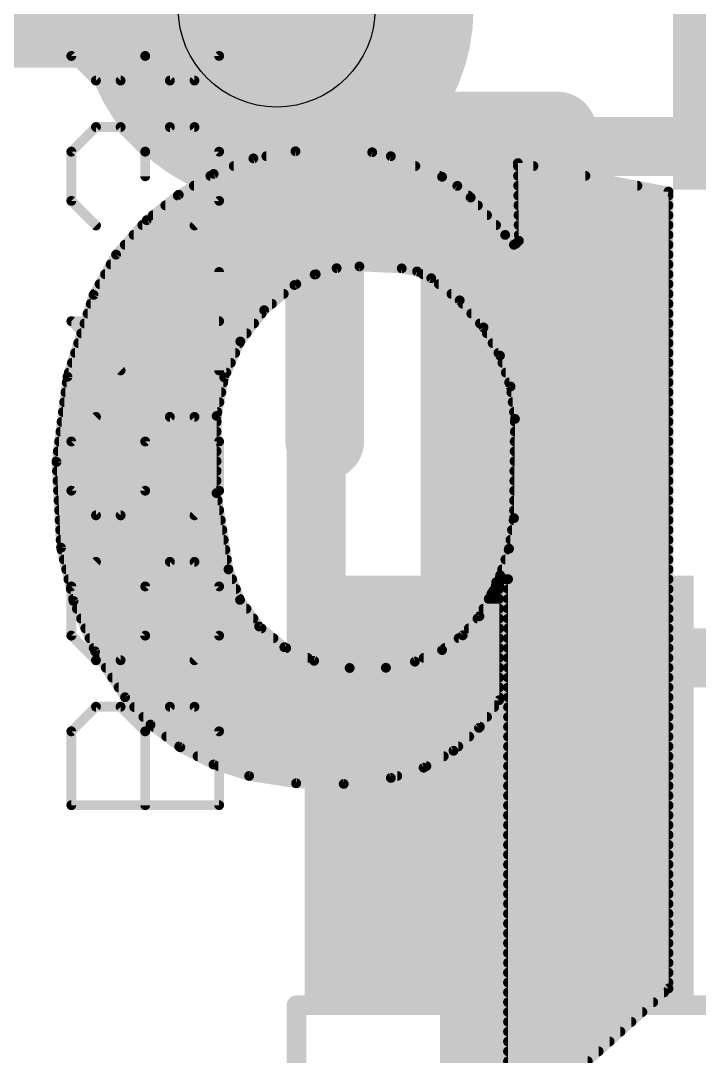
# Model space of a CAD drawing. Extents: x 0 to 108, y -11 to 13.
# Drawn here: x 10.516 to 12.266, y 4.661 to 7.335 of the extents above; entities that cross this region are included whole.
import ezdxf

# ---------------------------------------------------------------- set-up
doc = ezdxf.new("R2010")
doc.units = 0
for name, color, linetype in [('1', 12, 'CONTINUOUS'), ('16', 132, 'CONTINUOUS'), ('18', 110, 'CONTINUOUS'), ('21', 41, 'CONTINUOUS'), ('22', 40, 'CONTINUOUS'), ('27', 1, 'CONTINUOUS'), ('29', 253, 'CONTINUOUS'), ('31', 4, 'CONTINUOUS'), ('39', 12, 'CONTINUOUS'), ('44', 253, 'CONTINUOUS'), ('51', 53, 'CONTINUOUS')]:
    doc.layers.add(name, color=color, linetype=linetype)

# ---------------------------------------------------------------- blocks, each defined once
blk = doc.blocks.new('RECT')
blk.add_solid([(-0.5, -0.5), (0.5, -0.5), (-0.5, 0.5), (0.5, 0.5)])
blk = doc.blocks.new('ROUNDV')
at = {"const_width": 0.5}
blk.add_lwpolyline([(0, -0.25, 1), (0, 0.25, 1), (0, -0.25)], format="xyb", dxfattribs=at)

msp = doc.modelspace()

# ---------------------------------------------------------------- linework, layer by layer
at = {"layer": '1', "const_width": 0.3048}
for points in [[(11.176, 7.366), (11.7, 6.842)], [(11.7, 6.842), (11.7, 5.35)], [(11.7, 5.35), (11.684, 5.334)], [(11.7, 5.35), (11.75, 5.35)], [(11.75, 5.35), (11.75, 3.998)]]:
    msp.add_lwpolyline(points, dxfattribs=at)
at = {"layer": '1', "const_width": 0.1524}
for points in [[(11.2299, 7.4199, 1), (11.1221, 7.3121)], [(11.7762, 6.842, 1), (11.6238, 6.842)], [(11.6461, 6.7881, 1), (11.7539, 6.8959)], [(11.7, 5.4262, 1), (11.7, 5.2738)], [(11.7539, 5.2961, 1), (11.6461, 5.4039)], [(11.8262, 5.35, 1), (11.6738, 5.35)], [(11.75, 5.2738, 1), (11.75, 5.4262)], [(11.6301, 5.3879, 1), (11.7379, 5.2801)], [(11.6238, 5.35, 1), (11.7762, 5.35)]]:
    msp.add_lwpolyline(points, format="xyb", dxfattribs=at)
at = {"layer": '16', "const_width": 0.3048}
msp.add_lwpolyline([(6.35, 7.366), (11.176, 7.366)], dxfattribs=at)
at = {"layer": '16', "const_width": 0.1524}
msp.add_lwpolyline([(11.176, 7.2898, 1), (11.176, 7.4422)], format="xyb", dxfattribs=at)
at = {"layer": '21', "const_width": 0.2032}
for points in [[(11.9, 7.05), (11.3, 7.05)], [(11.3, 7.05), (11.3, 6.25)]]:
    msp.add_lwpolyline(points, dxfattribs=at)
at = {"layer": '21', "const_width": 0.1016}
for points in [[(11.3, 7.1008, 1), (11.3, 6.9992)], [(11.3508, 7.05, 1), (11.2492, 7.05)], [(11.9, 6.9992, 1), (11.9, 7.1008)], [(11.2492, 6.25, 1), (11.3508, 6.25)]]:
    msp.add_lwpolyline(points, format="xyb", dxfattribs=at)
at = {"layer": '22', "const_width": 0.0254}
for points in [[(11.2243, 6.9977), (11.1158, 6.9793)], [(11.4224, 6.9952), (11.2243, 6.9977)], [(11.4706, 6.985), (11.4224, 6.9952)], [(11.1158, 6.9793), (11.0134, 6.9393)], [(11.1493, 6.985), (11.4706, 6.985)], [(11.6027, 6.9317), (11.4706, 6.985)], [(11.7983, 6.9672), (11.8008, 6.7666)], [(12.1869, 6.8936), (11.7983, 6.9672)], [(11.0653, 6.9596), (11.5336, 6.9596)], [(11.7984, 6.9596), (11.8384, 6.9596)], [(11.0134, 6.9393), (10.9232, 6.8852)], [(11.0049, 6.9342), (11.5965, 6.9342)], [(11.642, 6.9084), (11.6027, 6.9317)], [(11.7987, 6.9342), (11.9725, 6.9342)], [(10.9625, 6.9088), (11.6415, 6.9088)], [(11.6764, 6.8783), (11.642, 6.9084)], [(11.799, 6.9088), (12.1066, 6.9088)], [(12.1869, 4.8362), (12.1869, 6.8936)], [(10.9232, 6.8852), (10.8407, 6.8199)], [(10.9209, 6.8834), (11.6706, 6.8834)], [(11.7653, 6.7818), (11.6764, 6.8783)], [(11.7993, 6.8834), (12.1869, 6.8834)], [(10.8888, 6.858), (11.6951, 6.858)], [(11.7997, 6.858), (12.1869, 6.858)], [(10.8407, 6.8199), (10.7616, 6.7309)], [(10.8294, 6.8072), (11.7419, 6.8072)], [(10.8567, 6.8326), (11.7185, 6.8326)], [(11.8, 6.8326), (12.1869, 6.8326)], [(11.8003, 6.8072), (12.1869, 6.8072)], [(10.8068, 6.7818), (11.7653, 6.7818)], [(11.7881, 6.7564), (11.7653, 6.7818)], [(11.8006, 6.7818), (12.1869, 6.7818)], [(10.7842, 6.7564), (11.7881, 6.7564)], [(11.7932, 6.7589), (11.7881, 6.7564)], [(11.7881, 6.7564), (12.1869, 6.7564)], [(11.8008, 6.7666), (11.7932, 6.7589)], [(10.7616, 6.7309), (10.7036, 6.6269)], [(10.7617, 6.731), (12.1869, 6.731)], [(10.7475, 6.7056), (12.1869, 6.7056)], [(11.3307, 6.6958), (11.3894, 6.7005)], [(11.3894, 6.7005), (11.4986, 6.6954)], [(10.7333, 6.6802), (11.2765, 6.6802)], [(11.2217, 6.6523), (11.274, 6.6795)], [(11.274, 6.6795), (11.3307, 6.6958)], [(11.4986, 6.6954), (11.5383, 6.6875)], [(11.5383, 6.6875), (11.5748, 6.67)], [(11.5535, 6.6802), (12.1869, 6.6802)], [(10.7192, 6.6548), (11.2265, 6.6548)], [(11.1436, 6.5874), (11.2217, 6.6523)], [(11.5748, 6.67), (11.648, 6.6128)], [(11.5943, 6.6548), (12.1869, 6.6548)], [(10.7036, 6.6269), (10.6362, 6.4156)], [(10.705, 6.6294), (11.1941, 6.6294)], [(11.6268, 6.6294), (12.1869, 6.6294)], [(10.6963, 6.604), (11.1635, 6.604)], [(11.648, 6.6128), (11.7094, 6.543)], [(11.6558, 6.604), (12.1869, 6.604)], [(10.6882, 6.5786), (11.1369, 6.5786)], [(11.0822, 6.5066), (11.1436, 6.5874)], [(11.6781, 6.5786), (12.1869, 6.5786)], [(10.6801, 6.5532), (11.1176, 6.5532)], [(11.7004, 6.5532), (12.1869, 6.5532)], [(11.7094, 6.543), (11.752, 6.4702)], [(10.672, 6.5278), (11.0983, 6.5278)], [(11.7183, 6.5278), (12.1869, 6.5278)], [(10.6639, 6.5024), (11.0803, 6.5024)], [(11.0406, 6.414), (11.0822, 6.5066)], [(11.7331, 6.5024), (12.1869, 6.5024)], [(10.6558, 6.477), (11.0689, 6.477)], [(11.748, 6.477), (12.1869, 6.477)], [(11.752, 6.4702), (11.7794, 6.3904)], [(10.6477, 6.4516), (11.0575, 6.4516)], [(11.7584, 6.4516), (12.1869, 6.4516)], [(10.6362, 6.4156), (10.6079, 6.1956)], [(10.6396, 6.4262), (11.0461, 6.4262)], [(11.0211, 6.3144), (11.0406, 6.414)], [(11.7671, 6.4262), (12.1869, 6.4262)], [(10.6343, 6.4008), (11.0381, 6.4008)], [(11.7758, 6.4008), (12.1869, 6.4008)], [(11.7794, 6.3904), (11.7907, 6.3068)], [(10.631, 6.3754), (11.0331, 6.3754)], [(11.7815, 6.3754), (12.1869, 6.3754)], [(10.6278, 6.35), (11.0281, 6.35)], [(11.7849, 6.35), (12.1869, 6.35)], [(10.6212, 6.2992), (11.0211, 6.2992)], [(10.6245, 6.3246), (11.0231, 6.3246)], [(11.0208, 6.1151), (11.0211, 6.3144)], [(11.7907, 6.3068), (11.7881, 6.0503)], [(11.7883, 6.3246), (12.1869, 6.3246)], [(11.7906, 6.2992), (12.1869, 6.2992)], [(10.618, 6.2738), (11.021, 6.2738)], [(11.7904, 6.2738), (12.1869, 6.2738)], [(10.6147, 6.2484), (11.021, 6.2484)], [(11.7901, 6.2484), (12.1869, 6.2484)], [(10.6114, 6.223), (11.0209, 6.223)], [(11.7899, 6.223), (12.1869, 6.223)], [(10.6079, 6.1956), (10.6197, 5.9741)], [(10.6082, 6.1976), (11.0209, 6.1976)], [(11.7896, 6.1976), (12.1869, 6.1976)], [(10.6092, 6.1722), (11.0209, 6.1722)], [(11.7893, 6.1722), (12.1869, 6.1722)], [(10.6105, 6.1468), (11.0208, 6.1468)], [(11.7891, 6.1468), (12.1869, 6.1468)], [(10.6119, 6.1214), (11.0208, 6.1214)], [(11.0515, 5.9182), (11.0208, 6.1151)], [(11.7888, 6.1214), (12.1869, 6.1214)], [(10.6132, 6.096), (11.0238, 6.096)], [(11.7886, 6.096), (12.1869, 6.096)], [(10.6146, 6.0706), (11.0277, 6.0706)], [(11.7883, 6.0706), (12.1869, 6.0706)], [(10.6159, 6.0452), (11.0317, 6.0452)], [(11.7881, 6.0503), (11.7754, 5.9715)], [(11.7873, 6.0452), (12.1869, 6.0452)], [(10.6173, 6.0198), (11.0356, 6.0198)], [(11.7832, 6.0198), (12.1869, 6.0198)], [(10.6186, 5.9944), (11.0396, 5.9944)], [(11.7791, 5.9944), (12.1869, 5.9944)], [(10.6197, 5.9741), (10.652, 5.8365)], [(10.6209, 5.969), (11.0436, 5.969)], [(11.7754, 5.9715), (11.7526, 5.903)], [(11.7746, 5.969), (12.1869, 5.969)], [(10.6269, 5.9436), (11.0475, 5.9436)], [(11.7661, 5.9436), (12.1869, 5.9436)], [(10.6328, 5.9182), (11.0515, 5.9182)], [(11.0815, 5.8393), (11.0515, 5.9182)], [(11.7526, 5.903), (11.7521, 5.8993)], [(11.7521, 5.8993), (11.7535, 5.8958)], [(11.7577, 5.9182), (12.1869, 5.9182)], [(10.6388, 5.8928), (11.0611, 5.8928)], [(11.7404, 5.8704), (11.7348, 5.8623)], [(11.7424, 5.8801), (11.7404, 5.8704)], [(11.75, 5.8776), (11.7424, 5.8852)], [(11.7424, 5.8852), (11.7424, 5.8801)], [(11.75, 5.5804), (11.75, 5.8776)], [(11.7535, 5.8958), (11.7565, 5.8934)], [(11.7565, 5.8934), (11.7602, 5.8928)], [(11.7602, 5.8928), (11.7729, 5.8928)], [(11.7602, 5.8928), (12.1869, 5.8928)], [(11.7729, 5.8928), (11.7729, 4.4628)], [(10.6447, 5.8674), (11.0708, 5.8674)], [(11.7297, 5.8547), (11.699, 5.797)], [(11.7348, 5.8623), (11.7297, 5.8547)], [(11.7383, 5.8674), (11.75, 5.8674)], [(11.7729, 5.8674), (12.1869, 5.8674)], [(10.6507, 5.842), (11.0804, 5.842)], [(10.652, 5.8365), (10.7076, 5.7064)], [(10.6605, 5.8166), (11.0978, 5.8166)], [(11.1306, 5.7708), (11.0815, 5.8393)], [(11.7095, 5.8166), (11.75, 5.8166)], [(11.723, 5.842), (11.75, 5.842)], [(11.7729, 5.842), (12.1869, 5.842)], [(11.7729, 5.8166), (12.1869, 5.8166)], [(10.6714, 5.7912), (11.116, 5.7912)], [(11.699, 5.797), (11.6559, 5.7478)], [(11.694, 5.7912), (11.75, 5.7912)], [(11.7729, 5.7912), (12.1869, 5.7912)], [(10.6822, 5.7658), (11.1367, 5.7658)], [(11.1958, 5.7171), (11.1306, 5.7708)], [(11.6717, 5.7658), (11.75, 5.7658)], [(11.7729, 5.7658), (12.1869, 5.7658)], [(10.6931, 5.7404), (11.1675, 5.7404)], [(11.6559, 5.7478), (11.6027, 5.7099)], [(11.6455, 5.7404), (11.75, 5.7404)], [(11.7729, 5.7404), (12.1869, 5.7404)], [(10.7039, 5.715), (11.2004, 5.715)], [(11.2725, 5.682), (11.1958, 5.7171)], [(11.6027, 5.7099), (11.5326, 5.6799)], [(11.6099, 5.715), (11.75, 5.715)], [(11.7729, 5.715), (12.1869, 5.715)], [(10.7076, 5.7064), (10.7848, 5.588)], [(10.7186, 5.6896), (11.2559, 5.6896)], [(11.5553, 5.6896), (11.75, 5.6896)], [(11.7729, 5.6896), (12.1869, 5.6896)], [(10.7351, 5.6642), (11.3613, 5.6642)], [(11.3643, 5.6636), (11.2725, 5.682)], [(11.4579, 5.6642), (11.3643, 5.6636)], [(11.5326, 5.6799), (11.4579, 5.6642)], [(11.4579, 5.6642), (11.75, 5.6642)], [(11.7729, 5.6642), (12.1869, 5.6642)], [(10.7517, 5.6388), (11.75, 5.6388)], [(11.7729, 5.6388), (12.1869, 5.6388)], [(10.7682, 5.6134), (11.75, 5.6134)], [(11.7729, 5.6134), (12.1869, 5.6134)], [(10.7848, 5.588), (10.8506, 5.5173)], [(10.7848, 5.588), (11.75, 5.588)], [(11.698, 5.5088), (11.75, 5.5804)], [(11.7729, 5.588), (12.1869, 5.588)], [(10.8084, 5.5626), (11.7371, 5.5626)], [(11.7729, 5.5626), (12.1869, 5.5626)], [(10.8321, 5.5372), (11.7186, 5.5372)], [(11.7729, 5.5372), (12.1869, 5.5372)], [(10.8506, 5.5173), (10.9274, 5.4589)], [(10.8579, 5.5118), (11.7002, 5.5118)], [(11.632, 5.4498), (11.698, 5.5088)], [(11.7729, 5.5118), (12.1869, 5.5118)], [(10.8912, 5.4864), (11.6729, 5.4864)], [(11.7729, 5.4864), (12.1869, 5.4864)], [(10.9246, 5.461), (11.6445, 5.461)], [(10.9274, 5.4589), (11.013, 5.4143)], [(11.5551, 5.4061), (11.632, 5.4498)], [(11.7729, 5.461), (12.1869, 5.461)], [(10.972, 5.4356), (11.6069, 5.4356)], [(11.7729, 5.4356), (12.1869, 5.4356)], [(11.013, 5.4143), (11.1049, 5.3848)], [(11.0256, 5.4102), (11.5622, 5.4102)], [(11.4706, 5.3797), (11.5551, 5.4061)], [(11.7729, 5.4102), (12.1869, 5.4102)], [(11.1049, 5.3848), (11.2262, 5.3659)], [(11.1049, 5.3848), (11.4869, 5.3848)], [(11.2262, 5.3659), (11.3489, 5.3642)], [(11.3489, 5.3642), (11.4706, 5.3797)], [(11.7729, 5.3848), (12.1869, 5.3848)], [(11.7729, 5.3594), (12.1869, 5.3594)], [(11.7729, 5.334), (12.1869, 5.334)], [(11.7729, 5.3086), (12.1869, 5.3086)], [(11.7729, 5.2832), (12.1869, 5.2832)], [(11.7729, 5.2578), (12.1869, 5.2578)], [(11.7729, 5.2324), (12.1869, 5.2324)], [(11.7729, 5.207), (12.1869, 5.207)], [(11.7729, 5.1816), (12.1869, 5.1816)], [(11.7729, 5.1562), (12.1869, 5.1562)], [(11.7729, 5.1308), (12.1869, 5.1308)], [(11.7729, 5.1054), (12.1869, 5.1054)], [(11.7729, 5.08), (12.1869, 5.08)], [(11.7729, 5.0546), (12.1869, 5.0546)], [(11.7729, 5.0292), (12.1869, 5.0292)], [(11.7729, 5.0038), (12.1869, 5.0038)], [(11.7729, 4.9784), (12.1869, 4.9784)], [(11.7729, 4.953), (12.1869, 4.953)], [(11.7729, 4.9276), (12.1869, 4.9276)], [(11.7729, 4.9022), (12.1869, 4.9022)], [(11.7729, 4.8768), (12.1869, 4.8768)], [(11.7729, 4.8514), (12.1869, 4.8514)], [(11.7729, 4.4628), (12.1869, 4.8362)], [(11.7729, 4.826), (12.1756, 4.826)], [(11.7729, 4.8006), (12.1474, 4.8006)], [(11.7729, 4.7752), (12.1193, 4.7752)], [(11.7729, 4.7498), (12.0911, 4.7498)], [(11.7729, 4.7244), (12.0629, 4.7244)], [(11.7729, 4.699), (12.0348, 4.699)], [(11.7729, 4.6736), (12.0066, 4.6736)], [(11.7729, 4.6482), (11.9785, 4.6482)]]:
    msp.add_lwpolyline(points, dxfattribs=at)
at = {"layer": '22', "const_width": 0.0127}
for points in [[(11.2244, 7.004, 1), (11.2242, 6.9914)], [(11.2254, 6.9914, 1), (11.2232, 7.004)], [(11.4237, 7.0014, 1), (11.4211, 6.989)], [(11.4223, 6.9889, 1), (11.4225, 7.0015)], [(11.1148, 6.9856, 1), (11.1169, 6.9731)], [(11.1182, 6.9734, 1), (11.1135, 6.9853)], [(11.1493, 6.9914, 1), (11.1493, 6.9787)], [(11.473, 6.9909, 1), (11.4682, 6.9791)], [(11.4693, 6.9788, 1), (11.4719, 6.9912)], [(11.4706, 6.9787, 1), (11.4706, 6.9914)], [(11.8046, 6.9673, 1), (11.792, 6.9671)], [(11.7995, 6.9734, 1), (11.7971, 6.961)], [(11.0653, 6.966, 1), (11.0653, 6.9532)], [(11.5336, 6.9532, 1), (11.5336, 6.966)], [(11.7984, 6.966, 1), (11.7984, 6.9532)], [(11.8384, 6.9532, 1), (11.8384, 6.966)], [(11.0049, 6.9406, 1), (11.0049, 6.9279)], [(11.0111, 6.9452, 1), (11.0157, 6.9334)], [(11.0167, 6.9339, 1), (11.0101, 6.9447)], [(11.6059, 6.9372, 1), (11.5995, 6.9262)], [(11.5965, 6.9279, 1), (11.5965, 6.9406)], [(11.6003, 6.9258, 1), (11.6051, 6.9376)], [(11.7987, 6.9406, 1), (11.7987, 6.9279)], [(11.9725, 6.9279, 1), (11.9725, 6.9406)], [(10.9625, 6.9152, 1), (10.9625, 6.9024)], [(11.6462, 6.9132, 1), (11.6379, 6.9037)], [(11.6388, 6.903, 1), (11.6453, 6.9139)], [(11.6415, 6.9024, 1), (11.6415, 6.9152)], [(11.799, 6.9152, 1), (11.799, 6.9024)], [(12.1066, 6.9024, 1), (12.1066, 6.9152)], [(12.1933, 6.8936, 1), (12.1806, 6.8936)], [(12.1857, 6.8874, 1), (12.1881, 6.8998)], [(10.9209, 6.8898, 1), (10.9209, 6.877)], [(10.9199, 6.8907, 1), (10.9264, 6.8798)], [(10.9271, 6.8802, 1), (10.9192, 6.8902)], [(11.6811, 6.8826, 1), (11.6717, 6.874)], [(11.6706, 6.877, 1), (11.6706, 6.8898)], [(11.6722, 6.8735, 1), (11.6806, 6.8831)], [(11.7993, 6.8898, 1), (11.7993, 6.877)], [(12.1869, 6.877, 1), (12.1869, 6.8898)], [(10.8888, 6.8644, 1), (10.8888, 6.8517)], [(11.6951, 6.8517, 1), (11.6951, 6.8644)], [(11.7997, 6.8644, 1), (11.7997, 6.8517)], [(12.1869, 6.8517, 1), (12.1869, 6.8644)], [(10.8294, 6.8136, 1), (10.8294, 6.8008)], [(10.8368, 6.8249, 1), (10.8446, 6.8149)], [(10.8454, 6.8157, 1), (10.836, 6.8241)], [(10.8567, 6.839, 1), (10.8567, 6.8262)], [(11.7185, 6.8262, 1), (11.7185, 6.839)], [(11.7419, 6.8008, 1), (11.7419, 6.8136)], [(11.8, 6.839, 1), (11.8, 6.8262)], [(11.8003, 6.8136, 1), (11.8003, 6.8008)], [(12.1869, 6.8262, 1), (12.1869, 6.839)], [(12.1869, 6.8008, 1), (12.1869, 6.8136)], [(10.8068, 6.7882, 1), (10.8068, 6.7755)], [(11.77, 6.786, 1), (11.7606, 6.7776)], [(11.7606, 6.7775, 1), (11.77, 6.7861)], [(11.7653, 6.7755, 1), (11.7653, 6.7882)], [(11.8006, 6.7882, 1), (11.8006, 6.7755)], [(12.1869, 6.7755, 1), (12.1869, 6.7882)], [(10.7842, 6.7628, 1), (10.7842, 6.75)], [(11.7881, 6.7628, 1), (11.7881, 6.75)], [(11.7853, 6.7621, 1), (11.7909, 6.7507)], [(11.7834, 6.7522, 1), (11.7928, 6.7606)], [(11.7887, 6.7634, 1), (11.7977, 6.7544)], [(11.7881, 6.75, 1), (11.7881, 6.7628)], [(11.796, 6.7532, 1), (11.7904, 6.7646)], [(11.7945, 6.7665, 1), (11.8071, 6.7667)], [(11.8053, 6.7621, 1), (11.7963, 6.7711)], [(12.1869, 6.75, 1), (12.1869, 6.7628)], [(10.7568, 6.7351, 1), (10.7663, 6.7267)], [(10.7617, 6.7374, 1), (10.7617, 6.7247)], [(10.7671, 6.7278, 1), (10.756, 6.734)], [(12.1869, 6.7247, 1), (12.1869, 6.7374)], [(10.7475, 6.712, 1), (10.7475, 6.6993)], [(11.3897, 6.7068, 1), (11.3891, 6.6942)], [(11.3899, 6.6942, 1), (11.3889, 6.7068)], [(12.1869, 6.6993, 1), (12.1869, 6.712)], [(10.7333, 6.6866, 1), (10.7333, 6.6738)], [(11.2722, 6.6856, 1), (11.2758, 6.6734)], [(11.2769, 6.6738, 1), (11.2711, 6.6851)], [(11.2765, 6.6738, 1), (11.2765, 6.6866)], [(11.3301, 6.7021, 1), (11.3312, 6.6894)], [(11.3324, 6.6897, 1), (11.3289, 6.7019)], [(11.4998, 6.7016, 1), (11.4974, 6.6892)], [(11.4983, 6.6891, 1), (11.4989, 6.7017)], [(11.541, 6.6932, 1), (11.5355, 6.6817)], [(11.537, 6.6812, 1), (11.5395, 6.6937)], [(11.5535, 6.6866, 1), (11.5535, 6.6738)], [(12.1869, 6.6738, 1), (12.1869, 6.6866)], [(10.7192, 6.6612, 1), (10.7192, 6.6485)], [(11.2188, 6.6579, 1), (11.2246, 6.6467)], [(11.2258, 6.6474, 1), (11.2176, 6.6572)], [(11.2265, 6.6485, 1), (11.2265, 6.6612)], [(11.5787, 6.675, 1), (11.5709, 6.665)], [(11.5721, 6.6643, 1), (11.5775, 6.6757)], [(11.5943, 6.6612, 1), (11.5943, 6.6485)], [(12.1869, 6.6485, 1), (12.1869, 6.6612)], [(10.6981, 6.63, 1), (10.7091, 6.6238)], [(10.7096, 6.625, 1), (10.6976, 6.6288)], [(10.705, 6.6358, 1), (10.705, 6.6231)], [(11.1941, 6.6231, 1), (11.1941, 6.6358)], [(11.6268, 6.6358, 1), (11.6268, 6.6231)], [(12.1869, 6.6231, 1), (12.1869, 6.6358)], [(10.6963, 6.6104, 1), (10.6963, 6.5976)], [(11.1635, 6.5976, 1), (11.1635, 6.6104)], [(11.6528, 6.617, 1), (11.6433, 6.6086)], [(11.6441, 6.6078, 1), (11.652, 6.6178)], [(11.6558, 6.6104, 1), (11.6558, 6.5976)], [(12.1869, 6.5976, 1), (12.1869, 6.6104)], [(10.6882, 6.585, 1), (10.6882, 6.5723)], [(11.1369, 6.5723, 1), (11.1369, 6.585)], [(11.1396, 6.5923, 1), (11.1477, 6.5826)], [(11.1487, 6.5836, 1), (11.1386, 6.5913)], [(11.6781, 6.585, 1), (11.6781, 6.5723)], [(12.1869, 6.5723, 1), (12.1869, 6.585)], [(10.6801, 6.5596, 1), (10.6801, 6.5469)], [(11.1176, 6.5469, 1), (11.1176, 6.5596)], [(11.7004, 6.5596, 1), (11.7004, 6.5469)], [(11.7149, 6.5462, 1), (11.7039, 6.5398)], [(11.7046, 6.5388, 1), (11.7142, 6.5472)], [(12.1869, 6.5469, 1), (12.1869, 6.5596)], [(10.672, 6.5342, 1), (10.672, 6.5214)], [(11.0983, 6.5214, 1), (11.0983, 6.5342)], [(11.7183, 6.5342, 1), (11.7183, 6.5214)], [(12.1869, 6.5214, 1), (12.1869, 6.5342)], [(10.6639, 6.5088, 1), (10.6639, 6.4961)], [(11.0771, 6.5105, 1), (11.0873, 6.5028)], [(11.088, 6.504, 1), (11.0764, 6.5092)], [(11.0803, 6.4961, 1), (11.0803, 6.5088)], [(11.7331, 6.5088, 1), (11.7331, 6.4961)], [(12.1869, 6.4961, 1), (12.1869, 6.5088)], [(10.6558, 6.4834, 1), (10.6558, 6.4707)], [(11.0689, 6.4707, 1), (11.0689, 6.4834)], [(11.748, 6.4834, 1), (11.748, 6.4707)], [(11.758, 6.4722, 1), (11.746, 6.4681)], [(11.7465, 6.467, 1), (11.7575, 6.4734)], [(12.1869, 6.4707, 1), (12.1869, 6.4834)], [(10.6477, 6.458, 1), (10.6477, 6.4452)], [(11.0575, 6.4452, 1), (11.0575, 6.458)], [(11.7584, 6.458, 1), (11.7584, 6.4452)], [(12.1869, 6.4452, 1), (12.1869, 6.458)], [(10.6425, 6.4148, 1), (10.6299, 6.4164)], [(10.6301, 6.4175, 1), (10.6422, 6.4137)], [(10.6396, 6.4326, 1), (10.6396, 6.4199)], [(11.0349, 6.4166, 1), (11.0464, 6.4114)], [(11.0469, 6.4128, 1), (11.0344, 6.4152)], [(11.0461, 6.4199, 1), (11.0461, 6.4326)], [(11.7671, 6.4326, 1), (11.7671, 6.4199)], [(12.1869, 6.4199, 1), (12.1869, 6.4326)], [(10.6343, 6.4072, 1), (10.6343, 6.3944)], [(11.0381, 6.3944, 1), (11.0381, 6.4072)], [(11.7758, 6.4072, 1), (11.7758, 6.3944)], [(11.7857, 6.3913, 1), (11.7731, 6.3896)], [(11.7734, 6.3883, 1), (11.7854, 6.3925)], [(12.1869, 6.3944, 1), (12.1869, 6.4072)], [(10.631, 6.3818, 1), (10.631, 6.369)], [(11.0331, 6.369, 1), (11.0331, 6.3818)], [(11.7815, 6.3818, 1), (11.7815, 6.369)], [(12.1869, 6.369, 1), (12.1869, 6.3818)], [(10.6245, 6.331, 1), (10.6245, 6.3182)], [(10.6278, 6.3564, 1), (10.6278, 6.3437)], [(11.0231, 6.3182, 1), (11.0231, 6.331)], [(11.0281, 6.3437, 1), (11.0281, 6.3564)], [(11.7849, 6.3564, 1), (11.7849, 6.3437)], [(11.7883, 6.331, 1), (11.7883, 6.3182)], [(12.1869, 6.3437, 1), (12.1869, 6.3564)], [(12.1869, 6.3182, 1), (12.1869, 6.331)], [(10.6212, 6.3056, 1), (10.6212, 6.2928)], [(11.0149, 6.3156, 1), (11.0273, 6.3132)], [(11.0274, 6.3144, 1), (11.0148, 6.3144)], [(11.0211, 6.2928, 1), (11.0211, 6.3056)], [(11.7906, 6.3056, 1), (11.7906, 6.2928)], [(11.797, 6.3067, 1), (11.7844, 6.3069)], [(11.7844, 6.306, 1), (11.797, 6.3076)], [(12.1869, 6.2928, 1), (12.1869, 6.3056)], [(10.618, 6.2802, 1), (10.618, 6.2675)], [(11.021, 6.2675, 1), (11.021, 6.2802)], [(11.7904, 6.2802, 1), (11.7904, 6.2675)], [(12.1869, 6.2675, 1), (12.1869, 6.2802)], [(10.6147, 6.2548, 1), (10.6147, 6.242)], [(11.021, 6.242, 1), (11.021, 6.2548)], [(11.7901, 6.2548, 1), (11.7901, 6.242)], [(12.1869, 6.242, 1), (12.1869, 6.2548)], [(10.6114, 6.2294, 1), (10.6114, 6.2166)], [(11.0209, 6.2166, 1), (11.0209, 6.2294)], [(11.7899, 6.2294, 1), (11.7899, 6.2166)], [(12.1869, 6.2166, 1), (12.1869, 6.2294)], [(10.6143, 6.1959, 1), (10.6016, 6.1953)], [(10.6082, 6.204, 1), (10.6082, 6.1913)], [(11.0209, 6.1913, 1), (11.0209, 6.204)], [(11.7896, 6.204, 1), (11.7896, 6.1913)], [(12.1869, 6.1913, 1), (12.1869, 6.204)], [(10.6016, 6.1964, 1), (10.6142, 6.1948)], [(10.6092, 6.1786, 1), (10.6092, 6.1658)], [(11.0209, 6.1658, 1), (11.0209, 6.1786)], [(11.7893, 6.1786, 1), (11.7893, 6.1658)], [(12.1869, 6.1658, 1), (12.1869, 6.1786)], [(10.6105, 6.1532, 1), (10.6105, 6.1405)], [(11.0208, 6.1405, 1), (11.0208, 6.1532)], [(11.7891, 6.1532, 1), (11.7891, 6.1405)], [(12.1869, 6.1405, 1), (12.1869, 6.1532)], [(10.6119, 6.1278, 1), (10.6119, 6.1151)], [(11.027, 6.1161, 1), (11.0145, 6.1141)], [(11.0208, 6.1151, 1), (11.0208, 6.1278)], [(11.7888, 6.1278, 1), (11.7888, 6.1151)], [(12.1869, 6.1151, 1), (12.1869, 6.1278)], [(10.6132, 6.1024, 1), (10.6132, 6.0896)], [(11.0144, 6.1151, 1), (11.0271, 6.1151)], [(11.0238, 6.0896, 1), (11.0238, 6.1024)], [(11.7886, 6.1024, 1), (11.7886, 6.0896)], [(12.1869, 6.0896, 1), (12.1869, 6.1024)], [(10.6146, 6.077, 1), (10.6146, 6.0643)], [(11.0277, 6.0643, 1), (11.0277, 6.077)], [(11.7883, 6.077, 1), (11.7883, 6.0643)], [(12.1869, 6.0643, 1), (12.1869, 6.077)], [(10.6159, 6.0516, 1), (10.6159, 6.0389)], [(11.0317, 6.0389, 1), (11.0317, 6.0516)], [(11.7873, 6.0516, 1), (11.7873, 6.0389)], [(11.7818, 6.0504, 1), (11.7944, 6.0502)], [(11.7944, 6.0493, 1), (11.7818, 6.0513)], [(12.1869, 6.0389, 1), (12.1869, 6.0516)], [(10.6173, 6.0262, 1), (10.6173, 6.0134)], [(11.0356, 6.0134, 1), (11.0356, 6.0262)], [(11.7832, 6.0262, 1), (11.7832, 6.0134)], [(12.1869, 6.0134, 1), (12.1869, 6.0262)], [(10.6186, 6.0008, 1), (10.6186, 5.9881)], [(11.0396, 5.9881, 1), (11.0396, 6.0008)], [(11.7791, 6.0008, 1), (11.7791, 5.9881)], [(12.1869, 5.9881, 1), (12.1869, 6.0008)], [(10.6259, 5.9756, 1), (10.6135, 5.9726)], [(10.6134, 5.9738, 1), (10.626, 5.9744)], [(10.6209, 5.9754, 1), (10.6209, 5.9627)], [(11.0436, 5.9627, 1), (11.0436, 5.9754)], [(11.7746, 5.9754, 1), (11.7746, 5.9627)], [(11.7691, 5.9725, 1), (11.7817, 5.9705)], [(11.7814, 5.9695, 1), (11.7694, 5.9735)], [(12.1869, 5.9627, 1), (12.1869, 5.9754)], [(10.6269, 5.95, 1), (10.6269, 5.9372)], [(11.0475, 5.9372, 1), (11.0475, 5.95)], [(11.7661, 5.95, 1), (11.7661, 5.9372)], [(12.1869, 5.9372, 1), (12.1869, 5.95)], [(10.6328, 5.9246, 1), (10.6328, 5.9119)], [(11.0574, 5.9205, 1), (11.0456, 5.9159)], [(11.0452, 5.9172, 1), (11.0578, 5.9192)], [(11.0515, 5.9119, 1), (11.0515, 5.9246)], [(11.758, 5.9016, 1), (11.7462, 5.8969)], [(11.7466, 5.905, 1), (11.7586, 5.901)], [(11.7589, 5.9022, 1), (11.7463, 5.9038)], [(11.7577, 5.9246, 1), (11.7577, 5.9119)], [(12.1869, 5.9119, 1), (12.1869, 5.9246)], [(10.6388, 5.8992, 1), (10.6388, 5.8864)], [(11.0611, 5.8864, 1), (11.0611, 5.8992)], [(11.7456, 5.8668, 1), (11.7352, 5.874)], [(11.7469, 5.8897, 1), (11.7379, 5.8807)], [(11.7487, 5.8852, 1), (11.7361, 5.8852)], [(11.7361, 5.8801, 1), (11.7487, 5.8801)], [(11.7486, 5.8788, 1), (11.7362, 5.8814)], [(11.7563, 5.8776, 1), (11.7437, 5.8776)], [(11.7455, 5.8731, 1), (11.7545, 5.8821)], [(11.7458, 5.9001, 1), (11.7584, 5.8984)], [(11.7575, 5.9007, 1), (11.7496, 5.8908)], [(11.7476, 5.8934, 1), (11.7594, 5.8981)], [(11.7575, 5.8997, 1), (11.7555, 5.8871)], [(11.7525, 5.8884, 1), (11.7604, 5.8984)], [(11.7602, 5.8992, 1), (11.7602, 5.8864)], [(11.7602, 5.8992, 1), (11.7602, 5.8864)], [(11.7592, 5.8865, 1), (11.7612, 5.8991)], [(11.7792, 5.8928, 1), (11.7666, 5.8928)], [(11.7729, 5.8864, 1), (11.7729, 5.8992)], [(12.1869, 5.8864, 1), (12.1869, 5.8992)], [(10.6447, 5.8738, 1), (10.6447, 5.861)], [(11.0708, 5.861, 1), (11.0708, 5.8738)], [(11.7244, 5.8582, 1), (11.735, 5.8512)], [(11.7353, 5.8517, 1), (11.7241, 5.8577)], [(11.7296, 5.8659, 1), (11.74, 5.8587)], [(11.7401, 5.8588, 1), (11.7295, 5.8658)], [(11.7383, 5.8738, 1), (11.7383, 5.861)], [(11.7342, 5.8717, 1), (11.7466, 5.8692)], [(11.75, 5.861, 1), (11.75, 5.8738)], [(11.7729, 5.8738, 1), (11.7729, 5.861)], [(12.1869, 5.861, 1), (12.1869, 5.8738)], [(10.6507, 5.8484, 1), (10.6507, 5.8357)], [(10.6578, 5.8389, 1), (10.6462, 5.834)], [(10.6458, 5.835, 1), (10.6582, 5.8379)], [(10.6605, 5.823, 1), (10.6605, 5.8102)], [(11.0866, 5.843, 1), (11.0763, 5.8356)], [(11.0755, 5.8371, 1), (11.0874, 5.8416)], [(11.0804, 5.8357, 1), (11.0804, 5.8484)], [(11.0978, 5.8102, 1), (11.0978, 5.823)], [(11.7095, 5.823, 1), (11.7095, 5.8102)], [(11.723, 5.8484, 1), (11.723, 5.8357)], [(11.75, 5.8357, 1), (11.75, 5.8484)], [(11.75, 5.8102, 1), (11.75, 5.823)], [(11.7729, 5.8484, 1), (11.7729, 5.8357)], [(11.7729, 5.823, 1), (11.7729, 5.8102)], [(12.1869, 5.8357, 1), (12.1869, 5.8484)], [(12.1869, 5.8102, 1), (12.1869, 5.823)], [(10.6714, 5.7976, 1), (10.6714, 5.7848)], [(11.116, 5.7848, 1), (11.116, 5.7976)], [(11.694, 5.7976, 1), (11.694, 5.7848)], [(11.6934, 5.8, 1), (11.7046, 5.794)], [(11.7038, 5.7928, 1), (11.6943, 5.8012)], [(11.75, 5.7848, 1), (11.75, 5.7976)], [(11.7729, 5.7976, 1), (11.7729, 5.7848)], [(12.1869, 5.7848, 1), (12.1869, 5.7976)], [(10.6822, 5.7722, 1), (10.6822, 5.7595)], [(11.1347, 5.7757, 1), (11.1266, 5.7659)], [(11.1255, 5.7671, 1), (11.1358, 5.7745)], [(11.1367, 5.7595, 1), (11.1367, 5.7722)], [(11.6717, 5.7722, 1), (11.6717, 5.7595)], [(11.75, 5.7595, 1), (11.75, 5.7722)], [(11.7729, 5.7722, 1), (11.7729, 5.7595)], [(12.1869, 5.7595, 1), (12.1869, 5.7722)], [(10.6931, 5.7468, 1), (10.6931, 5.734)], [(11.1675, 5.734, 1), (11.1675, 5.7468)], [(11.6455, 5.7468, 1), (11.6455, 5.734)], [(11.6512, 5.752, 1), (11.6607, 5.7437)], [(11.6596, 5.7427, 1), (11.6522, 5.753)], [(11.75, 5.734, 1), (11.75, 5.7468)], [(11.7729, 5.7468, 1), (11.7729, 5.734)], [(12.1869, 5.734, 1), (12.1869, 5.7468)], [(10.7039, 5.7214, 1), (10.7039, 5.7086)], [(11.1984, 5.7229, 1), (11.1931, 5.7113)], [(11.1917, 5.7122, 1), (11.1998, 5.722)], [(11.2004, 5.7086, 1), (11.2004, 5.7214)], [(11.6052, 5.7041, 1), (11.6002, 5.7157)], [(11.6099, 5.7214, 1), (11.6099, 5.7086)], [(11.75, 5.7086, 1), (11.75, 5.7214)], [(11.7729, 5.7214, 1), (11.7729, 5.7086)], [(12.1869, 5.7086, 1), (12.1869, 5.7214)], [(10.7129, 5.7099, 1), (10.7023, 5.703)], [(10.7018, 5.704, 1), (10.7134, 5.7089)], [(10.7186, 5.696, 1), (10.7186, 5.6833)], [(11.2559, 5.6833, 1), (11.2559, 5.696)], [(11.5553, 5.696, 1), (11.5553, 5.6833)], [(11.599, 5.7151, 1), (11.6064, 5.7047)], [(11.75, 5.6833, 1), (11.75, 5.696)], [(11.7729, 5.696, 1), (11.7729, 5.6833)], [(12.1869, 5.6833, 1), (12.1869, 5.696)], [(10.7351, 5.6706, 1), (10.7351, 5.6578)], [(11.2737, 5.6882, 1), (11.2713, 5.6758)], [(11.2699, 5.6762, 1), (11.2751, 5.6878)], [(11.3642, 5.67, 1), (11.3643, 5.6573)], [(11.3613, 5.6578, 1), (11.3613, 5.6706)], [(11.363, 5.6574, 1), (11.3655, 5.6698)], [(11.4579, 5.6706, 1), (11.4579, 5.6578)], [(11.4566, 5.6704, 1), (11.4592, 5.658)], [(11.4579, 5.6579, 1), (11.4579, 5.6705)], [(11.5301, 5.6857, 1), (11.5351, 5.674)], [(11.5339, 5.6737, 1), (11.5313, 5.6861)], [(11.75, 5.6578, 1), (11.75, 5.6706)], [(11.7729, 5.6706, 1), (11.7729, 5.6578)], [(12.1869, 5.6578, 1), (12.1869, 5.6706)], [(10.7517, 5.6452, 1), (10.7517, 5.6325)], [(11.75, 5.6325, 1), (11.75, 5.6452)], [(11.7729, 5.6452, 1), (11.7729, 5.6325)], [(12.1869, 5.6325, 1), (12.1869, 5.6452)], [(10.7682, 5.6198, 1), (10.7682, 5.6071)], [(11.75, 5.6071, 1), (11.75, 5.6198)], [(11.7729, 5.6198, 1), (11.7729, 5.6071)], [(12.1869, 5.6071, 1), (12.1869, 5.6198)], [(10.7848, 5.5944, 1), (10.7848, 5.5816)], [(10.7894, 5.5923, 1), (10.7802, 5.5837)], [(10.7795, 5.5845, 1), (10.7901, 5.5915)], [(11.7551, 5.5767, 1), (11.7449, 5.5841)], [(11.75, 5.5816, 1), (11.75, 5.5944)], [(11.7729, 5.5944, 1), (11.7729, 5.5816)], [(12.1869, 5.5816, 1), (12.1869, 5.5944)], [(10.8084, 5.569, 1), (10.8084, 5.5563)], [(11.7371, 5.5563, 1), (11.7371, 5.569)], [(11.7437, 5.5804, 1), (11.7563, 5.5804)], [(11.7729, 5.569, 1), (11.7729, 5.5563)], [(12.1869, 5.5563, 1), (12.1869, 5.569)], [(10.8321, 5.5436, 1), (10.8321, 5.5309)], [(11.7186, 5.5309, 1), (11.7186, 5.5436)], [(11.7729, 5.5436, 1), (11.7729, 5.5309)], [(12.1869, 5.5309, 1), (12.1869, 5.5436)], [(10.8544, 5.5224, 1), (10.8467, 5.5123)], [(10.8459, 5.513, 1), (10.8552, 5.5217)], [(10.8579, 5.5182, 1), (10.8579, 5.5054)], [(11.6928, 5.5125, 1), (11.7031, 5.5051)], [(11.7022, 5.5041, 1), (11.6937, 5.5135)], [(11.7002, 5.5054, 1), (11.7002, 5.5182)], [(11.7729, 5.5182, 1), (11.7729, 5.5054)], [(12.1869, 5.5054, 1), (12.1869, 5.5182)], [(10.8912, 5.4928, 1), (10.8912, 5.4801)], [(11.6729, 5.4801, 1), (11.6729, 5.4928)], [(11.7729, 5.4928, 1), (11.7729, 5.4801)], [(12.1869, 5.4801, 1), (12.1869, 5.4928)], [(10.9246, 5.4674, 1), (10.9246, 5.4546)], [(10.9303, 5.4645, 1), (10.9244, 5.4532)], [(10.9235, 5.4538, 1), (10.9312, 5.4639)], [(11.6278, 5.4546, 1), (11.6362, 5.4451)], [(11.6351, 5.4443, 1), (11.6289, 5.4554)], [(11.6445, 5.4546, 1), (11.6445, 5.4674)], [(11.7729, 5.4674, 1), (11.7729, 5.4546)], [(12.1869, 5.4546, 1), (12.1869, 5.4674)], [(10.972, 5.442, 1), (10.972, 5.4292)], [(11.6069, 5.4292, 1), (11.6069, 5.442)], [(11.7729, 5.442, 1), (11.7729, 5.4292)], [(12.1869, 5.4292, 1), (12.1869, 5.442)], [(11.0149, 5.4203, 1), (11.011, 5.4082)], [(11.01, 5.4086, 1), (11.0159, 5.4199)], [(11.0256, 5.4166, 1), (11.0256, 5.4039)], [(11.5519, 5.4117, 1), (11.5582, 5.4006)], [(11.5569, 5.4001, 1), (11.5532, 5.4122)], [(11.5622, 5.4039, 1), (11.5622, 5.4166)], [(11.7729, 5.4166, 1), (11.7729, 5.4039)], [(12.1869, 5.4039, 1), (12.1869, 5.4166)], [(11.1049, 5.3912, 1), (11.1049, 5.3784)], [(11.1059, 5.3911, 1), (11.1039, 5.3785)], [(11.103, 5.3788, 1), (11.1068, 5.3908)], [(11.2262, 5.3722, 1), (11.2261, 5.3595)], [(11.2252, 5.3596, 1), (11.2271, 5.3722)], [(11.3481, 5.3705, 1), (11.3497, 5.3579)], [(11.3488, 5.3578, 1), (11.349, 5.3705)], [(11.4687, 5.3858, 1), (11.4725, 5.3736)], [(11.4714, 5.3734, 1), (11.4698, 5.386)], [(11.4869, 5.3784, 1), (11.4869, 5.3912)], [(11.7729, 5.3912, 1), (11.7729, 5.3784)], [(12.1869, 5.3784, 1), (12.1869, 5.3912)], [(11.7729, 5.3658, 1), (11.7729, 5.353)], [(12.1869, 5.353, 1), (12.1869, 5.3658)], [(11.7729, 5.3404, 1), (11.7729, 5.3277)], [(11.7729, 5.315, 1), (11.7729, 5.3022)], [(12.1869, 5.3277, 1), (12.1869, 5.3404)], [(12.1869, 5.3022, 1), (12.1869, 5.315)], [(11.7729, 5.2896, 1), (11.7729, 5.2768)], [(12.1869, 5.2768, 1), (12.1869, 5.2896)], [(11.7729, 5.2642, 1), (11.7729, 5.2515)], [(12.1869, 5.2515, 1), (12.1869, 5.2642)], [(11.7729, 5.2388, 1), (11.7729, 5.226)], [(12.1869, 5.226, 1), (12.1869, 5.2388)], [(11.7729, 5.2134, 1), (11.7729, 5.2006)], [(12.1869, 5.2006, 1), (12.1869, 5.2134)], [(11.7729, 5.188, 1), (11.7729, 5.1753)], [(12.1869, 5.1753, 1), (12.1869, 5.188)], [(11.7729, 5.1626, 1), (11.7729, 5.1498)], [(12.1869, 5.1498, 1), (12.1869, 5.1626)], [(11.7729, 5.1372, 1), (11.7729, 5.1244)], [(12.1869, 5.1244, 1), (12.1869, 5.1372)], [(11.7729, 5.1118, 1), (11.7729, 5.0991)], [(12.1869, 5.0991, 1), (12.1869, 5.1118)], [(11.7729, 5.0864, 1), (11.7729, 5.0736)], [(12.1869, 5.0736, 1), (12.1869, 5.0864)], [(11.7729, 5.061, 1), (11.7729, 5.0483)], [(12.1869, 5.0483, 1), (12.1869, 5.061)], [(11.7729, 5.0356, 1), (11.7729, 5.0229)], [(12.1869, 5.0229, 1), (12.1869, 5.0356)], [(11.7729, 5.0102, 1), (11.7729, 4.9974)], [(12.1869, 4.9974, 1), (12.1869, 5.0102)], [(11.7729, 4.9848, 1), (11.7729, 4.9721)], [(12.1869, 4.9721, 1), (12.1869, 4.9848)], [(11.7729, 4.9594, 1), (11.7729, 4.9466)], [(12.1869, 4.9466, 1), (12.1869, 4.9594)], [(11.7729, 4.934, 1), (11.7729, 4.9212)], [(12.1869, 4.9212, 1), (12.1869, 4.934)], [(11.7729, 4.9086, 1), (11.7729, 4.8959)], [(12.1869, 4.8959, 1), (12.1869, 4.9086)], [(11.7729, 4.8832, 1), (11.7729, 4.8704)], [(12.1869, 4.8704, 1), (12.1869, 4.8832)], [(11.7729, 4.8578, 1), (11.7729, 4.845)], [(12.1806, 4.8362, 1), (12.1933, 4.8362)], [(12.1912, 4.8315, 1), (12.1826, 4.8409)], [(12.1869, 4.845, 1), (12.1869, 4.8578)], [(11.7729, 4.8324, 1), (11.7729, 4.8197)], [(11.7729, 4.807, 1), (11.7729, 4.7942)], [(12.1474, 4.7942, 1), (12.1474, 4.807)], [(12.1756, 4.8197, 1), (12.1756, 4.8324)], [(11.7729, 4.7816, 1), (11.7729, 4.7688)], [(12.1193, 4.7688, 1), (12.1193, 4.7816)], [(11.7729, 4.7562, 1), (11.7729, 4.7435)], [(12.0911, 4.7435, 1), (12.0911, 4.7562)], [(11.7729, 4.7308, 1), (11.7729, 4.718)], [(12.0629, 4.718, 1), (12.0629, 4.7308)], [(11.7729, 4.7054, 1), (11.7729, 4.6926)], [(12.0348, 4.6926, 1), (12.0348, 4.7054)], [(11.7729, 4.68, 1), (11.7729, 4.6673)], [(12.0066, 4.6673, 1), (12.0066, 4.68)], [(11.7729, 4.6546, 1), (11.7729, 4.6418)], [(11.9785, 4.6418, 1), (11.9785, 4.6546)]]:
    msp.add_lwpolyline(points, format="xyb", dxfattribs=at)
at = {"layer": '27', "const_width": 0.0254}
for points in [[(10.6462, 7.2439), (10.6462, 7.371)], [(10.8368, 7.2439), (10.8368, 7.371)], [(11.0275, 7.371), (11.0275, 7.2439)], [(10.7097, 7.1803), (10.6462, 7.2439)], [(10.8368, 7.2439), (10.7733, 7.1803)], [(10.9004, 7.1803), (10.8368, 7.2439)], [(11.0275, 7.2439), (10.9639, 7.1803)], [(10.7733, 7.1803), (10.7097, 7.1803)], [(10.9639, 7.1803), (10.9004, 7.1803)], [(10.6462, 6.9968), (10.7097, 7.0603)], [(10.7097, 7.0603), (10.7733, 7.0603)], [(10.7733, 7.0603), (10.8368, 6.9968)], [(10.8368, 6.9968), (10.9004, 7.0603)], [(10.9004, 7.0603), (10.9639, 7.0603)], [(10.9639, 7.0603), (11.0275, 6.9968)], [(10.6462, 6.8697), (10.6462, 6.9968)], [(10.8368, 6.9968), (10.8368, 6.9332)], [(11.0275, 6.9968), (11.0275, 6.8697)], [(10.7097, 6.8061), (10.6462, 6.8697)], [(11.0275, 6.8697), (10.9639, 6.8061)], [(11.0275, 6.4319), (11.0275, 6.6861)], [(10.7733, 6.4319), (10.6462, 6.559)], [(10.6462, 6.559), (11.0275, 6.559)], [(10.7097, 6.3119), (10.6462, 6.2484)], [(10.8368, 6.2484), (10.9004, 6.3119)], [(10.9004, 6.3119), (10.9639, 6.3119)], [(10.9639, 6.3119), (11.0275, 6.2484)], [(10.6462, 6.2484), (10.6462, 6.1213)], [(10.8368, 6.1213), (10.8368, 6.2484)], [(11.0275, 6.2484), (11.0275, 6.1213)], [(10.6462, 6.1213), (10.7097, 6.0577)], [(10.7733, 6.0577), (10.8368, 6.1213)], [(11.0275, 6.1213), (10.9639, 6.0577)], [(10.7097, 6.0577), (10.7733, 6.0577)], [(10.7097, 5.9377), (10.6462, 5.8742)], [(10.8368, 5.8742), (10.9004, 5.9377)], [(10.9004, 5.9377), (10.9639, 5.9377)], [(10.9639, 5.9377), (11.0275, 5.8742)], [(10.6462, 5.8742), (10.6462, 5.7471)], [(10.8368, 5.7471), (10.8368, 5.8742)], [(11.0275, 5.8742), (11.0275, 5.7471)], [(10.6462, 5.7471), (10.7097, 5.6835)], [(10.7733, 5.6835), (10.8368, 5.7471)], [(11.0275, 5.7471), (10.9639, 5.6835)], [(10.7097, 5.6835), (10.7733, 5.6835)], [(10.6462, 5.5), (10.7097, 5.5635)], [(10.7097, 5.5635), (10.7733, 5.5635)], [(10.7733, 5.5635), (10.8368, 5.5)], [(10.8368, 5.5), (10.9004, 5.5635)], [(10.9004, 5.5635), (10.9639, 5.5635)], [(10.9639, 5.5635), (11.0275, 5.5)], [(10.6462, 5.3093), (10.6462, 5.5)], [(10.8368, 5.3093), (10.8368, 5.5)], [(11.0275, 5.5), (11.0275, 5.3093)], [(11.0275, 5.3093), (10.6462, 5.3093)]]:
    msp.add_lwpolyline(points, dxfattribs=at)
at = {"layer": '27', "const_width": 0.0127}
for points in [[(10.6398, 7.2439, 1), (10.6525, 7.2439)], [(10.6507, 7.2484, 1), (10.6417, 7.2394)], [(10.8413, 7.2484, 1), (10.8323, 7.2394)], [(10.8305, 7.2439, 1), (10.8432, 7.2439)], [(10.8413, 7.2394, 1), (10.8323, 7.2484)], [(11.0212, 7.2439, 1), (11.0338, 7.2439)], [(11.032, 7.2394, 1), (11.023, 7.2484)], [(10.7097, 7.1867, 1), (10.7097, 7.174)], [(10.7733, 7.174, 1), (10.7733, 7.1867)], [(10.9004, 7.1867, 1), (10.9004, 7.174)], [(10.9639, 7.174, 1), (10.9639, 7.1867)], [(10.7052, 7.1758, 1), (10.7142, 7.1848)], [(10.7688, 7.1848, 1), (10.7778, 7.1758)], [(10.8959, 7.1758, 1), (10.9049, 7.1848)], [(10.9595, 7.1848, 1), (10.9684, 7.1758)], [(10.7097, 7.0667, 1), (10.7097, 7.054)], [(10.7142, 7.0559, 1), (10.7052, 7.0648)], [(10.7778, 7.0648, 1), (10.7688, 7.0559)], [(10.7733, 7.054, 1), (10.7733, 7.0667)], [(10.9004, 7.0667, 1), (10.9004, 7.054)], [(10.9049, 7.0559, 1), (10.8959, 7.0648)], [(10.9684, 7.0648, 1), (10.9595, 7.0559)], [(10.9639, 7.054, 1), (10.9639, 7.0667)], [(10.6525, 6.9968, 1), (10.6398, 6.9968)], [(10.6417, 7.0013, 1), (10.6507, 6.9923)], [(10.8323, 7.0013, 1), (10.8413, 6.9923)], [(10.8432, 6.9968, 1), (10.8305, 6.9968)], [(10.8323, 6.9923, 1), (10.8413, 7.0013)], [(11.0338, 6.9968, 1), (11.0212, 6.9968)], [(11.023, 6.9923, 1), (11.032, 7.0013)], [(10.8305, 6.9332, 1), (10.8432, 6.9332)], [(10.6398, 6.8697, 1), (10.6525, 6.8697)], [(10.6507, 6.8742, 1), (10.6417, 6.8652)], [(11.0212, 6.8697, 1), (11.0338, 6.8697)], [(11.032, 6.8652, 1), (11.023, 6.8742)], [(10.7052, 6.8016, 1), (10.7142, 6.8106)], [(10.9595, 6.8106, 1), (10.9684, 6.8016)], [(11.0338, 6.6861, 1), (11.0212, 6.6861)], [(10.6462, 6.5654, 1), (10.6462, 6.5527)], [(10.6507, 6.5635, 1), (10.6417, 6.5545)], [(11.0275, 6.5527, 1), (11.0275, 6.5654)], [(10.7688, 6.4274, 1), (10.7778, 6.4364)], [(11.0212, 6.4319, 1), (11.0338, 6.4319)], [(10.7142, 6.3074, 1), (10.7052, 6.3164)], [(10.9004, 6.3183, 1), (10.9004, 6.3056)], [(10.9049, 6.3074, 1), (10.8959, 6.3164)], [(10.9684, 6.3164, 1), (10.9595, 6.3074)], [(10.9639, 6.3056, 1), (10.9639, 6.3183)], [(10.6525, 6.2484, 1), (10.6398, 6.2484)], [(10.6417, 6.2529, 1), (10.6507, 6.2439)], [(10.8323, 6.2529, 1), (10.8413, 6.2439)], [(10.8432, 6.2484, 1), (10.8305, 6.2484)], [(11.0338, 6.2484, 1), (11.0212, 6.2484)], [(11.023, 6.2439, 1), (11.032, 6.2529)], [(10.6398, 6.1213, 1), (10.6525, 6.1213)], [(10.6507, 6.1258, 1), (10.6417, 6.1168)], [(10.8305, 6.1213, 1), (10.8432, 6.1213)], [(10.8413, 6.1168, 1), (10.8323, 6.1258)], [(11.0212, 6.1213, 1), (11.0338, 6.1213)], [(11.032, 6.1168, 1), (11.023, 6.1258)], [(10.7097, 6.0641, 1), (10.7097, 6.0514)], [(10.7733, 6.0514, 1), (10.7733, 6.0641)], [(10.7052, 6.0532, 1), (10.7142, 6.0622)], [(10.7688, 6.0622, 1), (10.7778, 6.0532)], [(10.9595, 6.0622, 1), (10.9684, 6.0532)], [(10.7142, 5.9332, 1), (10.7052, 5.9422)], [(10.9004, 5.9441, 1), (10.9004, 5.9314)], [(10.9049, 5.9332, 1), (10.8959, 5.9422)], [(10.9684, 5.9422, 1), (10.9595, 5.9332)], [(10.9639, 5.9314, 1), (10.9639, 5.9441)], [(10.6525, 5.8742, 1), (10.6398, 5.8742)], [(10.6417, 5.8787, 1), (10.6507, 5.8697)], [(10.8323, 5.8787, 1), (10.8413, 5.8697)], [(10.8432, 5.8742, 1), (10.8305, 5.8742)], [(11.0338, 5.8742, 1), (11.0212, 5.8742)], [(11.023, 5.8697, 1), (11.032, 5.8787)], [(10.6398, 5.7471, 1), (10.6525, 5.7471)], [(10.6507, 5.7515, 1), (10.6417, 5.7426)], [(10.8305, 5.7471, 1), (10.8432, 5.7471)], [(10.8413, 5.7426, 1), (10.8323, 5.7515)], [(11.0212, 5.7471, 1), (11.0338, 5.7471)], [(11.032, 5.7426, 1), (11.023, 5.7515)], [(10.7097, 5.6899, 1), (10.7097, 5.6772)], [(10.7733, 5.6772, 1), (10.7733, 5.6899)], [(10.7052, 5.679, 1), (10.7142, 5.688)], [(10.7688, 5.688, 1), (10.7778, 5.679)], [(10.9595, 5.688, 1), (10.9684, 5.679)], [(10.7097, 5.5699, 1), (10.7097, 5.5572)], [(10.7142, 5.559, 1), (10.7052, 5.568)], [(10.7778, 5.568, 1), (10.7688, 5.559)], [(10.7733, 5.5572, 1), (10.7733, 5.5699)], [(10.9004, 5.5699, 1), (10.9004, 5.5572)], [(10.9049, 5.559, 1), (10.8959, 5.568)], [(10.9684, 5.568, 1), (10.9595, 5.559)], [(10.9639, 5.5572, 1), (10.9639, 5.5699)], [(10.6525, 5.5, 1), (10.6398, 5.5)], [(10.6417, 5.5045, 1), (10.6507, 5.4955)], [(10.8323, 5.5045, 1), (10.8413, 5.4955)], [(10.8432, 5.5, 1), (10.8305, 5.5)], [(10.8323, 5.4955, 1), (10.8413, 5.5045)], [(11.0338, 5.5, 1), (11.0212, 5.5)], [(11.023, 5.4955, 1), (11.032, 5.5045)], [(10.6462, 5.3157, 1), (10.6462, 5.303)], [(11.0275, 5.303, 1), (11.0275, 5.3157)], [(10.6398, 5.3093, 1), (10.6525, 5.3093)], [(10.8305, 5.3093, 1), (10.8432, 5.3093)], [(11.0212, 5.3093, 1), (11.0338, 5.3093)]]:
    msp.add_lwpolyline(points, format="xyb", dxfattribs=at)
at = {"layer": '39', "const_width": 0.0508}
for points in [[(11.227, 4.793), (14.173, 4.793)], [(11.227, 2.827), (11.227, 4.793)]]:
    msp.add_lwpolyline(points, dxfattribs=at)
at = {"layer": '39', "const_width": 0.0254}
for points in [[(11.227, 4.8057, 1), (11.227, 4.7803)], [(11.2397, 4.793, 1), (11.2143, 4.793)]]:
    msp.add_lwpolyline(points, format="xyb", dxfattribs=at)
at = {"layer": '44'}
msp.add_circle((11.176, 7.366), 0.254, dxfattribs=at)
at = {"layer": '51', "const_width": 0.1524}
for points in [[(11.2776, 5.6896), (11.2776, 7.0104)], [(11.2776, 7.0104), (14.1224, 7.0104)], [(14.1224, 5.6896), (11.2776, 5.6896)]]:
    msp.add_lwpolyline(points, dxfattribs=at)
at = {"layer": '51', "const_width": 0.0762}
for points in [[(11.3157, 7.0104, 1), (11.2395, 7.0104)], [(11.2776, 7.0485, 1), (11.2776, 6.9723)], [(11.2776, 5.7277, 1), (11.2776, 5.6515)], [(11.2395, 5.6896, 1), (11.3157, 5.6896)]]:
    msp.add_lwpolyline(points, format="xyb", dxfattribs=at)

# ---------------------------------------------------------------- block references
at = {"layer": '1', "xscale": 0.8, "yscale": 0.9}
msp.add_blockref('RECT', (11.75, 5.35), dxfattribs=at)
at = {"layer": '18', "xscale": 1.016, "yscale": 1.016}
msp.add_blockref('ROUNDV', (11.176, 7.366), dxfattribs=at)
msp.add_blockref('ROUNDV', (11.176, 7.366), dxfattribs=at)
at = {"layer": '29', "xscale": 1.0032, "yscale": 1.1032}
for p in [(12.7, 7.45), (11.75, 5.35)]:
    msp.add_blockref('RECT', p, dxfattribs=at)
at = {"layer": '31', "xscale": 0.8, "yscale": 0.9}
msp.add_blockref('RECT', (11.75, 5.35), dxfattribs=at)

doc.saveas('drawing.dxf')
